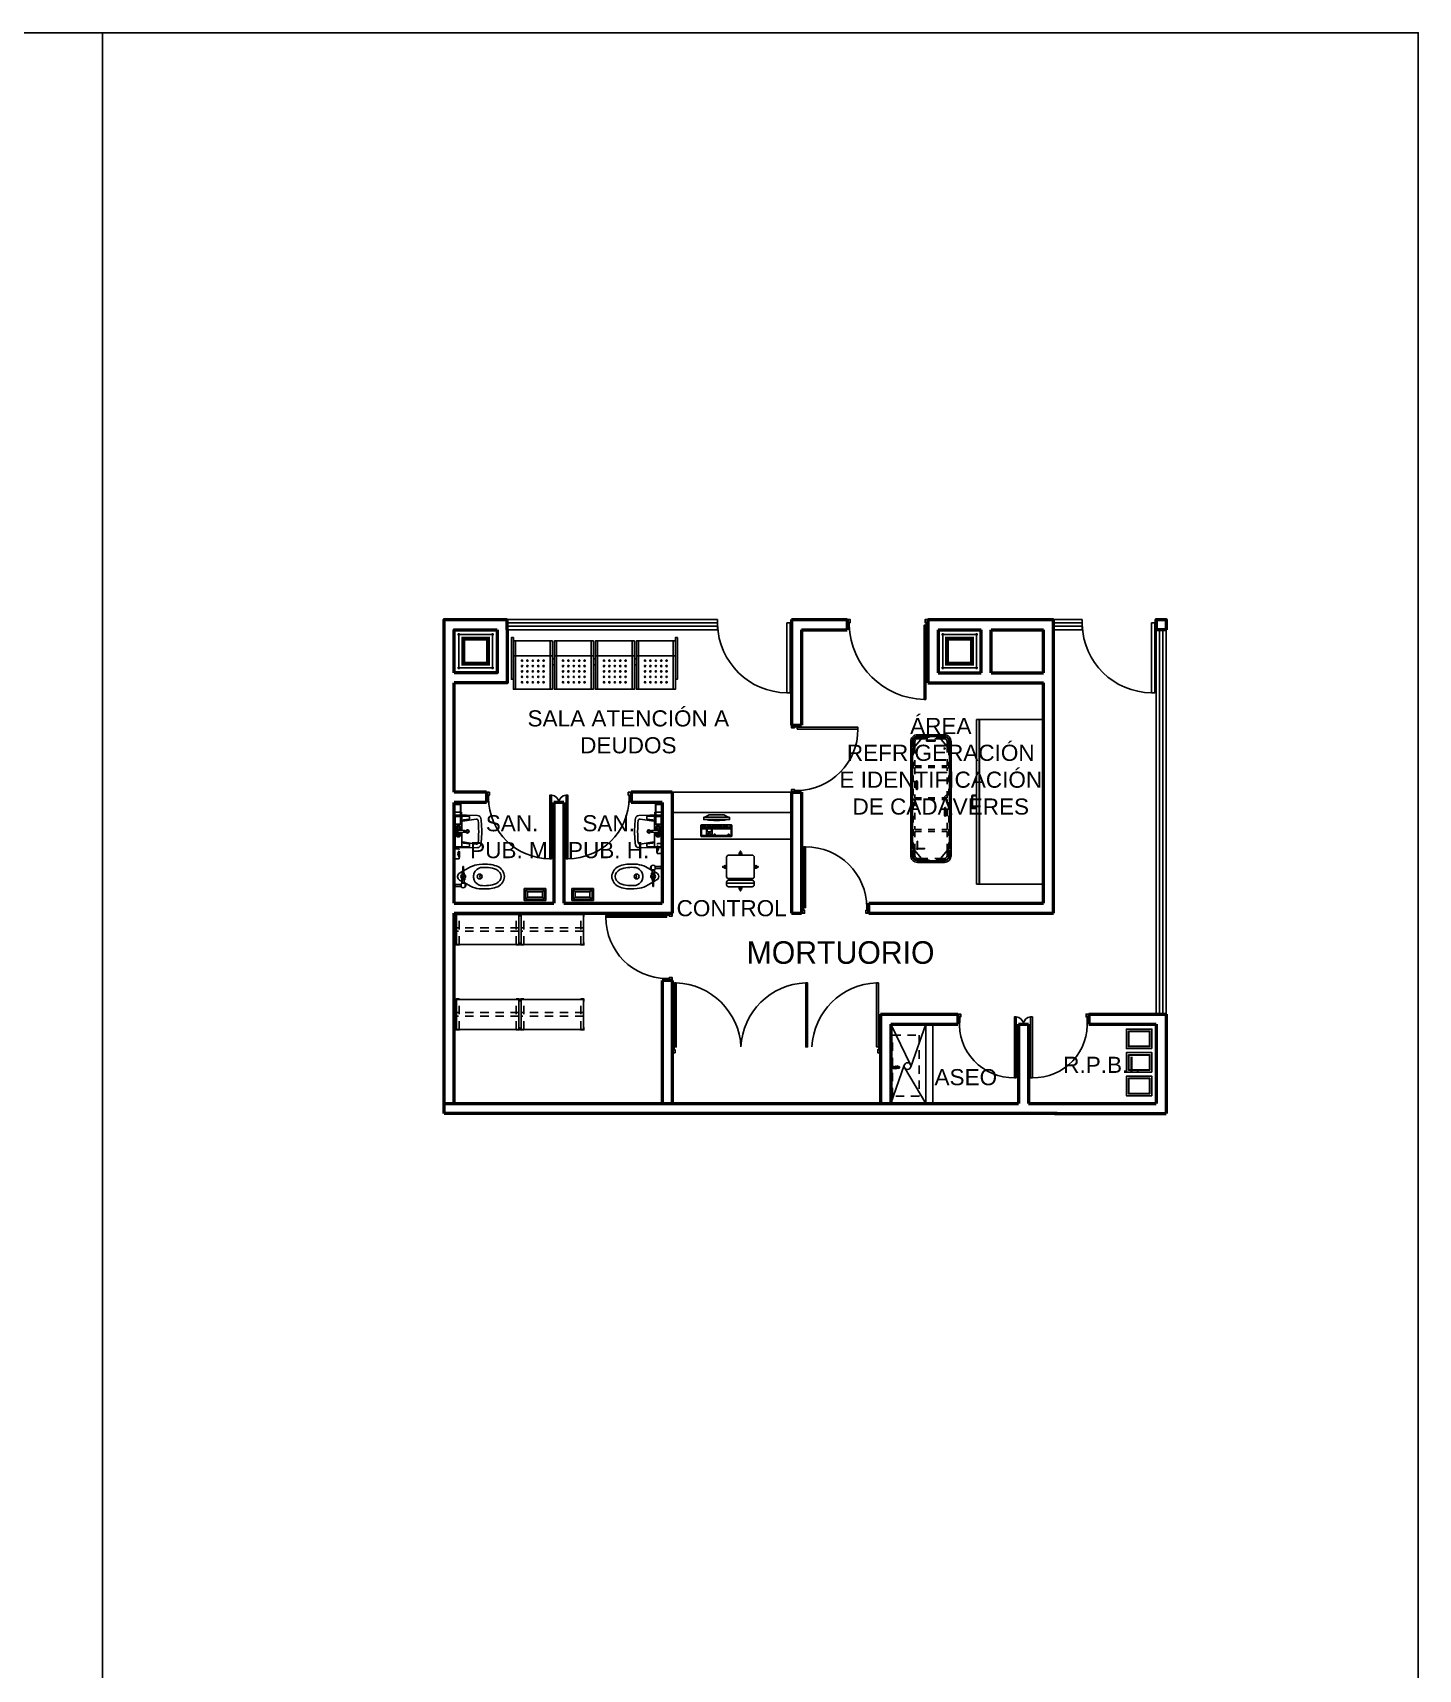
# Model space of a CAD drawing. Header units: millimetres. Extents: x 2523 to 2756, y 378 to 482.
# Drawn here: x 2716.28 to 2736.89, y 451.77 to 476.13 of the extents above; entities that cross this region are included whole.
import ezdxf

# ---------------------------------------------------------------- set-up
doc = ezdxf.new("R2010")
doc.units = ezdxf.units.MM
for name, pattern in [('A-03 PLANTA BAJA$0$HIDDEN2', [0.1875, 0.125, -0.0625]), ('HIDDEN2', [0.1875, 0.125, -0.0625]), ('x-2o nivel$0$H25', [0.06, 0.0375, -0.0225])]:
    doc.linetypes.add(name, pattern=pattern)
doc.layers.get('Defpoints').update_dxf_attribs({"color": 8})
for name, color, linetype in [('CANCEL', 6, 'Continuous'), ('CANCELES', 6, 'Continuous'), ('COLUMNAS', 5, 'Continuous'), ('MOBILIARIO', 161, 'Continuous'), ('MOBSANIT', 161, 'Continuous'), ('MS', 8, 'Continuous'), ('MUROS BAJOS', 2, 'Continuous'), ('PISOS', 1, 'Continuous'), ('PUERTAS', 2, 'Continuous'), ('TEXTO ZONAS', 4, 'Continuous'), ('TEXTOS', 3, 'Continuous')]:
    doc.layers.add(name, color=color, linetype=linetype)
doc.layers.add('MUROS', color=7, linetype='Continuous', lineweight=50)
doc.styles.add('A-01 CONJUNTO$0$TEXTO', font='swissl.ttf')
doc.styles.add('STYLE1', font='GOTHIC.TTF')

# ---------------------------------------------------------------- blocks, each defined once
blk = doc.blocks.new('CC1')
at = {"color": 7}
blk.add_lwpolyline([(-0.25, 0.25), (0.25, 0.25), (0.25, -0.25), (-0.25, -0.25)], close=True, dxfattribs=at)
at = {"layer": 'COLUMNAS', "color": 7}
for p, q in [((-0.27, 0.25), (0.27, 0.25)), ((-0.27, 0.25), (0.27, 0.25)), ((-0.27, 0.25), (0.27, 0.25)), ((-0.27, 0.25), (0.27, 0.25)), ((-0.25, -0.27), (-0.25, 0.27)), ((-0.25, -0.27), (-0.25, 0.27)), ((-0.25, -0.27), (-0.25, 0.27)), ((-0.25, -0.27), (-0.25, 0.27)), ((0.25, -0.27), (0.25, 0.27)), ((0.25, -0.27), (0.25, 0.27)), ((0.25, -0.27), (0.25, 0.27)), ((0.25, -0.27), (0.25, 0.27)), ((-0.27, -0.25), (0.27, -0.25)), ((-0.27, -0.25), (0.27, -0.25)), ((-0.27, -0.25), (0.27, -0.25)), ((-0.27, -0.25), (0.27, -0.25))]:
    blk.add_line(p, q, dxfattribs=at)
at = {"layer": 'COLUMNAS', "color": 4, "const_width": 0.06}
blk.add_lwpolyline([(-0.185, -0.185), (-0.185, 0.185), (0.185, 0.185), (0.185, -0.185)], close=True, dxfattribs=at)
blk = doc.blocks.new('silla-g-s')
for p, q in [((0.211, 0.053), (-0.199, 0.053)), ((-0.019, 0.12), (-0.019, 0.096)), ((0.031, 0.12), (0.031, 0.096))]:
    blk.add_line(p, q)
for points in [[(0.012, 0.47), (0.012, 0.528), (0, 0.528), (0, 0.47)], [(-0.199, 0.301), (-0.257, 0.301), (-0.257, 0.289), (-0.199, 0.289)], [(0.211, 0.301), (0.27, 0.301), (0.27, 0.289), (0.211, 0.289)], [(0.012, 0), (0.012, -0.059), (0, -0.059), (0, 0)]]:
    blk.add_lwpolyline(points)
for points in [[(-0.199, 0.15, 0.414214), (-0.169, 0.12), (0.181, 0.12, 0.414214), (0.211, 0.15), (0.211, 0.44, 0.414214), (0.181, 0.47), (-0.169, 0.47, 0.414214), (-0.199, 0.44)], [(-0.199, 0.03, 0.414214), (-0.169, 0), (0.181, 0, 0.414214), (0.211, 0.03), (0.211, 0.066, 0.414214), (0.181, 0.096), (-0.169, 0.096, 0.414214), (-0.199, 0.066)]]:
    blk.add_lwpolyline(points, format="xyb", close=True)
for centre, start, end in [((0.006, 0.491), 107.378, 252.622), ((0.006, 0.491), 287.3771, 72.6229), ((-0.22, 0.295), 17.3771, 162.6229), ((-0.22, 0.295), 197.378, 342.622), ((0.233, 0.295), 17.3771, 162.6229), ((0.233, 0.295), 197.378, 342.622), ((0.006, -0.022), 107.378, 252.622), ((0.006, -0.022), 287.3771, 72.6229)]:
    blk.add_arc(centre, 0.0207, start, end)
blk = doc.blocks.new('A$C2C607AB7')
blk.add_blockref('silla-g-s', (0.257, 0.059))
blk = doc.blocks.new('PPAR100')
at = {"color": 2}
for points in [[(-0.107, 0.838), (-0.107, -0.106), (-0.107, 0.838), (-0.134, 0.838), (-0.134, -0.106), (-0.107, -0.106)], [(0.107, 0.838), (0.107, -0.106), (0.107, 0.838), (0.134, 0.838), (0.134, -0.106), (0.107, -0.106)]]:
    blk.add_lwpolyline(points, close=True, dxfattribs=at)
for points in [[(-1.075, -0.134), (-1.075, -0.15), (-1.032, -0.15), (-1.032, -0.106), (-1.047, -0.106), (-1.047, -0.065), (-1.075, -0.065), (-1.075, -0.082)], [(1.075, -0.134), (1.075, -0.15), (1.032, -0.15), (1.032, -0.106), (1.047, -0.106), (1.047, -0.065), (1.075, -0.065), (1.075, -0.082)]]:
    blk.add_lwpolyline(points, dxfattribs=at)
at = {"color": 8}
for centre, start, end in [((-0.136, -0.073), 89.8941, 179.4789), ((0.136, -0.073), 0.5211, 90.1059)]:
    blk.add_arc(centre, 0.911, start, end, dxfattribs=at)
at = {"color": 2}
for centre, start, end in [((-0.114, 0.008), 273.837, 355.7942), ((0.114, 0.008), 184.2058, 266.163)]:
    blk.add_arc(centre, 0.115, start, end, dxfattribs=at)
blk = doc.blocks.new('A$C730E3545')
for p, q in [((0.32, 0.18), (0, 0.18)), ((0, 0.18), (0, 0)), ((0, 0), (0.32, 0)), ((0.3, 0.16), (0.02, 0.16)), ((0.05, 0.13), (0.02, 0.16)), ((0.02, 0.16), (0.02, 0.02)), ((0.05, 0.05), (0.02, 0.02)), ((0.02, 0.02), (0.3, 0.02)), ((0.27, 0.13), (0.05, 0.13)), ((0.05, 0.13), (0.05, 0.05)), ((0.05, 0.05), (0.27, 0.05)), ((0.3, 0.16), (0.27, 0.13)), ((0.27, 0.05), (0.27, 0.13)), ((0.3, 0.02), (0.27, 0.05)), ((0.3, 0.02), (0.3, 0.16)), ((0.32, 0), (0.32, 0.18))]:
    blk.add_line(p, q)
blk = doc.blocks.new('A$C05C22262')
for p, q in [((0.037, 0.735), (0.037, 0.644)), ((0.067, 0.735), (0.067, 0.644)), ((0.135, 0.63), (0.098, 0.63)), ((0.135, 0.599), (0.098, 0.599))]:
    blk.add_line(p, q)
at = {"color": 8}
for p, q in [((0.038, 0.735), (0.038, 0.742)), ((0.052, 0.735), (0.052, 0.742)), ((0.066, 0.735), (0.066, 0.742)), ((0.033, 0.586), (0.033, 0.584)), ((0.037, 0.579), (0.037, 0.584)), ((0.052, 0.579), (0.052, 0.584)), ((0.067, 0.579), (0.067, 0.584)), ((0.071, 0.586), (0.071, 0.584)), ((0.098, 0.632), (0.085, 0.632)), ((0.085, 0.615), (0.098, 0.615)), ((0.098, 0.598), (0.085, 0.598)), ((0.19, 0.615), (0.18, 0.615)), ((0.185, 0.61), (0.185, 0.62)), ((0.221, 0.627), (0.218, 0.627)), ((0.221, 0.603), (0.218, 0.603)), ((0.234, 0.624), (0.221, 0.624)), ((0.234, 0.615), (0.221, 0.615)), ((0.234, 0.606), (0.221, 0.606))]:
    blk.add_line(p, q, dxfattribs=at)
for points in [[(0.025, 0.75), (0.079, 0.75, -0.443315), (0.071, 0.742), (0.033, 0.742, -0.443315)], [(0.049, 0.579), (0.056, 0.579), (0.056, 0.577, -0.414214), (0.054, 0.575), (0.051, 0.575, -0.414214), (0.049, 0.577)], [(0.254, 0.611), (0.329, 0.609, 0.421553), (0.334, 0.614), (0.334, 0.616, 0.421553), (0.329, 0.621), (0.254, 0.619)]]:
    blk.add_lwpolyline(points, format="xyb", close=True, dxfattribs=at)
for points in [[(0.072, 0.742), (0.072, 0.735), (0.033, 0.735), (0.033, 0.742)], [(0.032, 0.584), (0.073, 0.584), (0.073, 0.579), (0.032, 0.579)], [(0.198, 0.622), (0.198, 0.607), (0.185, 0.6), (0.172, 0.607), (0.172, 0.622), (0.185, 0.63)], [(0.234, 0.599), (0.221, 0.599), (0.221, 0.631), (0.234, 0.631)], [(0.247, 0.604), (0.234, 0.604), (0.234, 0.626), (0.247, 0.626)], [(0.254, 0.608), (0.247, 0.608), (0.247, 0.622), (0.254, 0.622)]]:
    blk.add_lwpolyline(points, close=True, dxfattribs=at)
for points in [[(0.269, 0.611), (0.328, 0.505, -0.085425), (0.366, 0.379), (0.37, 0.328), (0.37, 0.304, -0.095638), (0.336, 0.101, -0.260174), (0.185, 0, -0.260174), (0.034, 0.101, -0.095638), (0, 0.304), (0, 0.328), (0.004, 0.379, -0.085425), (0.042, 0.505), (0.091, 0.592)], [(0.085, 0.635, 0.154601), (0.073, 0.644), (0.032, 0.644, 0.455032), (0.032, 0.586), (0.071, 0.586, 0.259938), (0.085, 0.595)], [(0.112, 0.63), (0.133, 0.668, -0.290731), (0.183, 0.7), (0.185, 0.7), (0.187, 0.7, -0.290731), (0.237, 0.668), (0.264, 0.619)]]:
    blk.add_lwpolyline(points, format="xyb")
blk.add_lwpolyline([(0.085, 0.592), (0.085, 0.638), (0.098, 0.638), (0.098, 0.592)], close=True)
blk.add_lwpolyline([(0.159, 0.592), (0.135, 0.592), (0.135, 0.638), (0.159, 0.638)])
blk.add_lwpolyline([(0.185, 0.463, 0.094025), (0.131, 0.451, 0.231007), (0.052, 0.359), (0.052, 0.359, 0.115347), (0.08, 0.121, 0.246972), (0.185, 0.05, 0.246972), (0.29, 0.121, 0.115347), (0.318, 0.359), (0.318, 0.359, 0.231007), (0.239, 0.451, 0.094025)], format="xyb", close=True)
for radius in [0.035, 0.0095]:
    blk.add_circle((0.185, 0.615), radius)
blk.add_circle((0.185, 0.37), 0.0362, dxfattribs=at)
blk.add_arc((0.185, 0.331), 0.0362, 32.8341, 147.1659, dxfattribs=at)
blk = doc.blocks.new('WC')
at = {"layer": 'MOBSANIT', "rotation": 180}
blk.add_blockref('A$C05C22262', (0.17, 0.75), dxfattribs=at)
blk = doc.blocks.new('LVVZ1VS')
at = {"color": 8}
blk.add_line((0.012, -0.143), (-0.012, -0.143), dxfattribs=at)
for points in [[(0.24, -0.348), (0.245, -0.02, 0.418008), (0.225, 0), (-0.225, 0, 0.421093), (-0.245, -0.02), (-0.237, -0.349, 0.362961), (-0.195, -0.397, 0.013873), (-0.151, -0.403, 0.023993), (0.002, -0.41, 0.024799), (0.151, -0.403, 0.015126), (0.198, -0.396, 0.364514)], [(-0.075, -0.068, -0.247805), (-0.057, -0.086, 0.116963), (-0.045, -0.086, -0.247805), (-0.027, -0.068, 0.116963), (-0.027, -0.056, -0.247805), (-0.045, -0.038, 0.116963), (-0.057, -0.038, -0.247805), (-0.075, -0.056, 0.116963)], [(0.012, -0.14), (0.018, -0.069, 0.015831), (0.018, -0.069), (0.018, -0.042, 0.414214), (0.014, -0.038), (-0.014, -0.038, 0.414214), (-0.018, -0.042), (-0.018, -0.069, 0.015831), (-0.018, -0.069), (-0.012, -0.14, -0.015831), (-0.012, -0.141), (-0.012, -0.159, 0.414214), (-0.008, -0.163), (0.008, -0.163, 0.414214), (0.012, -0.159), (0.012, -0.141, -0.015831)], [(0.075, -0.068, 0.247805), (0.057, -0.086, -0.116963), (0.045, -0.086, 0.247805), (0.027, -0.068, -0.116963), (0.027, -0.056, 0.247805), (0.045, -0.038, -0.116963), (0.057, -0.038, 0.247805), (0.075, -0.056, -0.116963)]]:
    blk.add_lwpolyline(points, format="xyb", close=True)
for points in [[(0.243, -0.127, -0.408931), (0.24, -0.13), (0.231, -0.13, -0.419516), (0.228, -0.126), (0.229, -0.035, 0.49024), (0.209, -0.015), (-0.209, -0.015, 0.425911), (-0.229, -0.035), (-0.228, -0.126, -0.419516), (-0.231, -0.13), (-0.239, -0.13, -0.408931), (-0.242, -0.127)], [(0.144, -0.115, -0.368916), (0.154, -0.123), (0.189, -0.327, -0.428122), (0.167, -0.356, -0.027474), (0.002, -0.365, -0.026047), (-0.163, -0.356, -0.428854), (-0.185, -0.328), (-0.154, -0.123, -0.368908), (-0.144, -0.115), (-0.015, -0.115)], [(-0.017, -0.089), (-0.069, -0.089, -0.414214), (-0.078, -0.08), (-0.078, -0.044, -0.414214), (-0.069, -0.034), (0.068, -0.034, -0.414214), (0.078, -0.044), (0.078, -0.08, -0.414214), (0.068, -0.089), (0.017, -0.089)]]:
    blk.add_lwpolyline(points, format="xyb")
for points in [[(-0.228, -0.115), (-0.144, -0.115)], [(0.144, -0.115), (0.228, -0.115)]]:
    blk.add_lwpolyline(points, dxfattribs=at)
for points in [[(-0.228, -0.126), (-0.226, -0.22, 0.408931), (-0.216, -0.23), (-0.195, -0.23, 0.368908), (-0.185, -0.222), (-0.172, -0.138, -0.336277), (-0.162, -0.13), (-0.155, -0.13)], [(0.155, -0.13), (0.162, -0.13, -0.262297), (0.172, -0.138), (0.185, -0.222, 0.368908), (0.195, -0.23), (0.216, -0.23, 0.408931), (0.226, -0.22), (0.228, -0.126)]]:
    blk.add_lwpolyline(points, format="xyb", dxfattribs=at)
blk.add_lwpolyline([(0.015, -0.115), (0.144, -0.115)])
for centre, radius in [((-0.051, -0.062), 0.00337), ((-0.051, -0.062), 0.00337), ((0, -0.049), 0.00515), ((0.051, -0.062), 0.00337), ((0.051, -0.062), 0.00337)]:
    blk.add_circle(centre, radius)
for radius in [0.025, 0.0175]:
    blk.add_circle((0, -0.198), radius, dxfattribs=at)
for centre, start, end in [((-0.051, -0.062), 106.4867, 163.5133), ((-0.051, -0.062), 196.4867, 253.5133), ((-0.051, -0.062), 16.4867, 73.5133), ((-0.051, -0.062), 286.4867, 343.5133), ((0.051, -0.062), 106.4867, 163.5133), ((0.051, -0.062), 196.4867, 253.5133), ((0.051, -0.062), 16.4867, 73.5133), ((0.051, -0.062), 286.4867, 343.5133)]:
    blk.add_arc(centre, 0.0225, start, end, dxfattribs=at)
blk = doc.blocks.new('A$C2FAA7003')
for p, q in [((0.165, -0.13), (0.165, 0)), ((0.165, -0.15), (0.165, -0.14)), ((0.265, -0.13), (0.265, 0)), ((0.265, -0.15), (0.265, -0.14))]:
    blk.add_line(p, q)
for points in [[(0.44, -0.14), (-0.01, -0.14), (-0.01, 0.01), (0.44, 0.01)], [(0.43, -0.13), (0, -0.13), (0, 0), (0.43, 0)]]:
    blk.add_lwpolyline(points, close=True)
blk.add_lwpolyline([(0.265, -0.15), (0.165, -0.15)])
blk = doc.blocks.new('A$C13D72097')
at = {"linetype": 'HIDDEN2', "ltscale": 0.5}
for p, q in [((-0.046, 0.06), (-0.092, 0.014)), ((-0.092, 0), (0, -0.092)), ((0.053, -0.053), (-0.053, 0.053)), ((0.06, -0.046), (-0.046, 0.06)), ((-0.038, -0.025), (-0.079, -0.013)), ((-0.048, -0.044), (-0.036, -0.032)), ((-0.044, -0.048), (-0.032, -0.036)), ((-0.025, -0.038), (-0.013, -0.079)), ((0.014, -0.092), (0.06, -0.046))]:
    blk.add_line(p, q, dxfattribs=at)
for centre, radius, start, end in [((-0.085, 0.007), 0.01, 135, 225), ((0.236, 0.236), 0.404, 215.7351, 234.2649), ((-0.039, -0.029), 0.004, 315, 73.2347), ((-0.029, -0.039), 0.004, 16.7653, 135), ((0.007, -0.085), 0.01, 225, 315)]:
    blk.add_arc(centre, radius, start, end, dxfattribs=at)
blk = doc.blocks.new('P120')
at = {"color": 2}
for points in [[(0.016, 1.2), (0, 1.2), (0, 1.157), (0.044, 1.157), (0.044, 1.172), (0.085, 1.172), (0.085, 1.2), (0.068, 1.2)], [(0.016, 0), (0, 0), (0, 0.043), (0.044, 0.043), (0.044, 0.028), (0.085, 0.028), (0.085, 0), (0.068, 0)]]:
    blk.add_lwpolyline(points, dxfattribs=at)
blk.add_lwpolyline([(1.188, 0.032), (0.085, 0.032), (1.188, 0.032), (1.188, 0.059), (0.085, 0.059), (0.085, 0.032)], close=True, dxfattribs=at)
at = {"color": 8}
blk.add_arc((0.045, 0.029), 1.144, 1.5037, 87.9825, dxfattribs=at)
blk = doc.blocks.new('B4')
at = {"layer": 'MOBILIARIO'}
for p, q in [((0.27, 1.845), (0.27, 2.425)), ((0.27, 1.235), (0.27, 1.815)), ((0.27, 0.625), (0.27, 1.205)), ((0.27, 0.015), (0.27, 0.595))]:
    blk.add_line(p, q, dxfattribs=at)
for points in [[(0.62, 2.425), (0.62, 2.455), (0, 2.455), (0, 2.425)], [(0.27, 2.425), (0.27, 1.845), (0.05, 1.845), (0.05, 2.425)], [(0.77, 2.395), (0.77, 2.425), (0.05, 2.425), (0.05, 2.395)], [(0.77, 2.425), (0.77, 1.845), (0.27, 1.845), (0.27, 2.425)], [(0.77, 1.875), (0.77, 1.845), (0.05, 1.845), (0.05, 1.875)], [(0.27, 1.815), (0.27, 1.235), (0.05, 1.235), (0.05, 1.815)], [(0.77, 1.785), (0.77, 1.815), (0.05, 1.815), (0.05, 1.785)], [(0.77, 1.815), (0.77, 1.235), (0.27, 1.235), (0.27, 1.815)], [(0.405, 1.845), (0.405, 1.815), (0.315, 1.815), (0.315, 1.845)], [(0.77, 1.265), (0.77, 1.235), (0.05, 1.235), (0.05, 1.265)], [(0.405, 1.235), (0.405, 1.205), (0.315, 1.205), (0.315, 1.235)], [(0.27, 1.205), (0.27, 0.625), (0.05, 0.625), (0.05, 1.205)], [(0.77, 1.175), (0.77, 1.205), (0.05, 1.205), (0.05, 1.175)], [(0.77, 1.205), (0.77, 0.625), (0.27, 0.625), (0.27, 1.205)], [(0.77, 0.655), (0.77, 0.625), (0.05, 0.625), (0.05, 0.655)], [(0.27, 0.595), (0.27, 0.015), (0.05, 0.015), (0.05, 0.595)], [(0.77, 0.565), (0.77, 0.595), (0.05, 0.595), (0.05, 0.565)], [(0.77, 0.595), (0.77, 0.015), (0.27, 0.015), (0.27, 0.595)], [(0.405, 0.625), (0.405, 0.595), (0.315, 0.595), (0.315, 0.625)], [(0.62, 0.015), (0.62, -0.015), (0, -0.015), (0, 0.015)], [(0.77, 0.045), (0.77, 0.015), (0.05, 0.015), (0.05, 0.045)]]:
    blk.add_lwpolyline(points, close=True, dxfattribs=at)
for centre in [(0.344, 2.295), (0.344, 2.215), (0.425, 2.295), (0.425, 2.215), (0.505, 2.295), (0.505, 2.215), (0.585, 2.295), (0.585, 2.215), (0.665, 2.295), (0.665, 2.215), (0.344, 2.135), (0.344, 2.055), (0.344, 1.975), (0.425, 2.135), (0.425, 2.055), (0.425, 1.975), (0.505, 2.135), (0.505, 2.055), (0.505, 1.975), (0.585, 2.135), (0.585, 2.055), (0.585, 1.975), (0.665, 2.135), (0.665, 2.055), (0.665, 1.975), (0.344, 1.685), (0.344, 1.605), (0.344, 1.525), (0.425, 1.685), (0.425, 1.605), (0.425, 1.525), (0.505, 1.685), (0.505, 1.605), (0.505, 1.525), (0.585, 1.685), (0.585, 1.605), (0.585, 1.525), (0.665, 1.685), (0.665, 1.605), (0.665, 1.525), (0.344, 1.445), (0.344, 1.365), (0.425, 1.445), (0.425, 1.365), (0.505, 1.445), (0.505, 1.365), (0.585, 1.445), (0.585, 1.365), (0.665, 1.445), (0.665, 1.365), (0.344, 1.075), (0.344, 0.995), (0.425, 1.075), (0.425, 0.995), (0.505, 1.075), (0.505, 0.995), (0.585, 1.075), (0.585, 0.995), (0.665, 1.075), (0.665, 0.995), (0.344, 0.915), (0.344, 0.835), (0.344, 0.755), (0.425, 0.915), (0.425, 0.835), (0.425, 0.755), (0.505, 0.915), (0.505, 0.835), (0.505, 0.755), (0.585, 0.915), (0.585, 0.835), (0.585, 0.755), (0.665, 0.915), (0.665, 0.835), (0.665, 0.755), (0.344, 0.465), (0.344, 0.385), (0.344, 0.305), (0.425, 0.465), (0.425, 0.385), (0.425, 0.305), (0.505, 0.465), (0.505, 0.385), (0.505, 0.305), (0.585, 0.465), (0.585, 0.385), (0.585, 0.305), (0.665, 0.465), (0.665, 0.385), (0.665, 0.305), (0.344, 0.225), (0.344, 0.145), (0.425, 0.225), (0.425, 0.145), (0.505, 0.225), (0.505, 0.145), (0.585, 0.225), (0.585, 0.145), (0.665, 0.225), (0.665, 0.145)]:
    blk.add_circle(centre, 0.01, dxfattribs=at)
blk = doc.blocks.new('gaveta')
for p, q in [((95.155, -54.471), (95.155, -52.021)), ((95.155, -52.021), (96.145, -52.021)), ((96.1, -54.471), (96.1, -52.021)), ((96.105, -54.471), (96.105, -52.021)), ((96.145, -52.021), (96.145, -54.471)), ((96.204, -53.146), (96.145, -53.146)), ((96.145, -53.156), (96.194, -53.156)), ((96.194, -53.336), (96.145, -53.336)), ((96.204, -53.166), (96.204, -53.326)), ((96.214, -53.336), (96.214, -53.156)), ((96.145, -53.346), (96.204, -53.346)), ((96.145, -54.471), (95.155, -54.471))]:
    blk.add_line(p, q)
for centre, start, end in [((96.194, -53.166), 360, 90), ((96.194, -53.326), 270, 0), ((96.204, -53.156), 360, 90), ((96.204, -53.336), 270, 0)]:
    blk.add_arc(centre, 0.01, start, end)
blk = doc.blocks.new('x-2o nivel$0$31910233')
for p, q in [((0.205, 0.275), (1.695, 0.275)), ((0.205, -0.275), (1.695, -0.275))]:
    blk.add_line(p, q)
at = {"color": 8, "linetype": 'x-2o nivel$0$H25'}
for p, q in [((1.695, 0.265), (0.205, 0.265)), ((0.035, -0.123), (0.035, 0.123)), ((0.06, -0.144), (0.06, 0.144)), ((0.462, -0.24), (0.462, 0.24)), ((0.488, -0.24), (0.488, 0.24)), ((0.937, -0.24), (0.937, 0.24)), ((0.962, -0.24), (0.962, 0.24)), ((1.412, -0.24), (1.412, 0.24)), ((1.437, -0.24), (1.437, 0.24)), ((1.84, -0.144), (1.84, 0.144)), ((1.865, -0.123), (1.865, 0.123)), ((1.695, -0.265), (0.205, -0.265))]:
    blk.add_line(p, q, dxfattribs=at)
blk.add_lwpolyline([(0.1, 0.3, 0.414214), (0, 0.2), (0, -0.2, 0.414214), (0.1, -0.3), (1.8, -0.3, 0.414214), (1.9, -0.2), (1.9, 0.2, 0.414214), (1.8, 0.3)], format="xyb", close=True)
for points in [[(0.025, 0.123), (0.035, 0.123), (0.205, 0.265), (0.205, 0.3), (0.175, 0.3), (0.175, 0.24)], [(1.875, 0.123), (1.865, 0.123), (1.695, 0.265), (1.695, 0.3), (1.725, 0.3), (1.725, 0.24)], [(0.025, -0.123), (0.035, -0.123), (0.205, -0.265), (0.205, -0.3), (0.175, -0.3), (0.175, -0.24)], [(1.875, -0.123), (1.865, -0.123), (1.695, -0.265), (1.695, -0.3), (1.725, -0.3), (1.725, -0.24)]]:
    blk.add_lwpolyline(points)
for points in [[(0.175, -0.275), (0.1, -0.275, -0.414214), (0.025, -0.2), (0.025, 0.2, -0.414214), (0.1, 0.275), (0.175, 0.275)], [(0.035, 0.123), (0.035, 0.2, -0.414214), (0.1, 0.265), (0.175, 0.265)], [(1.725, -0.275), (1.8, -0.275, 0.414214), (1.875, -0.2), (1.875, 0.2, 0.414214), (1.8, 0.275), (1.725, 0.275)], [(1.865, 0.123), (1.865, 0.2, 0.414214), (1.8, 0.265), (1.725, 0.265)], [(0.06, 0.144), (0.06, 0.2, -0.414214), (0.1, 0.24), (0.175, 0.24)], [(1.84, 0.144), (1.84, 0.2, 0.414214), (1.8, 0.24), (1.725, 0.24)], [(0.035, -0.123), (0.035, -0.2, 0.414214), (0.1, -0.265), (0.175, -0.265)], [(0.06, -0.144), (0.06, -0.2, 0.414214), (0.1, -0.24), (0.175, -0.24)], [(1.865, -0.123), (1.865, -0.2, -0.414214), (1.8, -0.265), (1.725, -0.265)], [(1.84, -0.144), (1.84, -0.2, -0.414214), (1.8, -0.24), (1.725, -0.24)]]:
    blk.add_lwpolyline(points, format="xyb")
for points in [[(0.175, 0.24), (0.462, 0.24)], [(0.488, 0.24), (0.937, 0.24)], [(0.962, 0.24), (1.412, 0.24)], [(1.437, 0.24), (1.72, 0.24)], [(0.175, -0.24), (0.462, -0.24)], [(0.937, -0.24), (0.488, -0.24)], [(1.412, -0.24), (0.962, -0.24)], [(1.72, -0.24), (1.437, -0.24)]]:
    blk.add_lwpolyline(points, dxfattribs=at)
at = {"color": 8}
for points in [[(0.809, 0.218), (0.694, 0.218, 0.414214), (0.686, 0.21, 0.414214), (0.694, 0.202), (0.809, 0.202, 0.414214), (0.817, 0.21, 0.414214)], [(1.804, 0.057), (1.804, -0.058, 0.414214), (1.812, -0.066, 0.414214), (1.82, -0.058), (1.82, 0.057, 0.414214), (1.812, 0.065, 0.414214)], [(1.091, -0.218), (1.206, -0.218, 0.414214), (1.214, -0.21, 0.414214), (1.206, -0.202), (1.091, -0.202, 0.414214), (1.083, -0.21, 0.414214)]]:
    blk.add_lwpolyline(points, format="xyb", close=True, dxfattribs=at)
for points in [[(0.204, -0.193), (0.204, -0.094), (0.207, -0.094), (0.207, -0.193)], [(0.215, -0.201), (0.314, -0.201), (0.314, -0.204), (0.215, -0.204)]]:
    blk.add_lwpolyline(points, dxfattribs=at)
for centre in [(1.695, 0.203), (0.205, -0.203)]:
    blk.add_circle(centre, 0.00994)
blk = doc.blocks.new('P100')
at = {"color": 2}
blk.add_lwpolyline([(0.032, 0.988), (0.032, 0.085), (0.032, 0.988), (0.059, 0.988), (0.059, 0.085), (0.032, 0.085)], close=True, dxfattribs=at)
for points in [[(0, 0.016), (0, 0), (0.043, 0), (0.043, 0.044), (0.028, 0.044), (0.028, 0.085), (0, 0.085), (0, 0.068)], [(1, 0.016), (1, 0), (0.957, 0), (0.957, 0.044), (0.972, 0.044), (0.972, 0.085), (1, 0.085), (1, 0.068)]]:
    blk.add_lwpolyline(points, dxfattribs=at)
at = {"color": 8}
blk.add_arc((0.061, 0.077), 0.911, 0.5211, 90.1059, dxfattribs=at)
blk = doc.blocks.new('PK110')
at = {"layer": 'CANCEL'}
blk.add_lwpolyline([(-1.078, -0.025), (-1.078, 1.015), (-1.031, 1.015), (-1.031, -0.025), (-1.078, -0.025), (-1.078, 1.005)], dxfattribs=at)
blk.add_arc((-1.043, -0.029), 1.044, 1.5951, 89.2906, dxfattribs=at)
blk = doc.blocks.new('A-03 PLANTA BAJA$0$RACK')
at = {"color": 8, "linetype": 'A-03 PLANTA BAJA$0$HIDDEN2'}
for p, q in [((0.006, -0.206), (0.934, -0.206)), ((0.045, -0.006), (0.045, -0.454)), ((0.895, -0.006), (0.895, -0.454)), ((0.006, -0.256), (0.934, -0.256))]:
    blk.add_line(p, q, dxfattribs=at)
for points in [[(0.045, -0.006), (0.045, 0), (0, 0), (0, -0.035), (0.006, -0.035)], [(0.895, -0.006), (0.895, 0), (0.94, 0), (0.94, -0.035), (0.934, -0.035)], [(0.045, -0.454), (0.045, -0.46), (0, -0.46), (0, -0.425), (0.006, -0.425)], [(0.895, -0.454), (0.895, -0.46), (0.94, -0.46), (0.94, -0.425), (0.934, -0.425)]]:
    blk.add_lwpolyline(points)
blk.add_lwpolyline([(0.006, -0.454), (0.006, -0.006), (0.934, -0.006), (0.934, -0.454)], close=True)
blk = doc.blocks.new('PPAR')
at = {"color": 2}
for points in [[(0.134, 0.975), (0.15, 0.975), (0.15, 0.932), (0.106, 0.932), (0.106, 0.947), (0.065, 0.947), (0.065, 0.975), (0.082, 0.975)], [(0.134, -0.975), (0.15, -0.975), (0.15, -0.932), (0.106, -0.932), (0.106, -0.947), (0.065, -0.947), (0.065, -0.975), (0.082, -0.975)]]:
    blk.add_lwpolyline(points, dxfattribs=at)
for points in [[(-0.799, 0.107), (0.106, 0.107), (-0.799, 0.107), (-0.799, 0.134), (0.106, 0.134), (0.106, 0.107)], [(-0.799, -0.107), (0.106, -0.107), (-0.799, -0.107), (-0.799, -0.134), (0.106, -0.134), (0.106, -0.107)]]:
    blk.add_lwpolyline(points, close=True, dxfattribs=at)
at = {"color": 8}
for centre, start, end in [((-0.002, 0.153), 85.178, 181.3429), ((-0.002, -0.153), 178.6571, 274.822)]:
    blk.add_arc(centre, 0.797, start, end, dxfattribs=at)
at = {"color": 2}
for centre, start, end in [((-0.008, 0.114), 274.2058, 356.163), ((-0.008, -0.114), 3.837, 85.7942)]:
    blk.add_arc(centre, 0.115, start, end, dxfattribs=at)
blk = doc.blocks.new('A$C190E7DBA')
at = {"layer": 'MOBILIARIO'}
for p, q in [((-0.085, -0.012), (-0.085, 0.011)), ((-0.082, 0.006), (-0.074, 0.006)), ((-0.07, -0.012), (-0.07, 0.011)), ((-0.07, 0.01), (-0.048, 0.01)), ((-0.048, -0.012), (-0.048, 0.011)), ((-0.045, 0.006), (-0.037, 0.006)), ((-0.033, -0.012), (-0.033, 0.011)), ((0.003, 0.002), (-0.003, -0.002)), ((0.003, 0.002), (-0.003, -0.002)), ((-0.082, -0.007), (-0.074, -0.007)), ((-0.07, -0.01), (-0.048, -0.01)), ((-0.045, -0.007), (-0.037, -0.007))]:
    blk.add_line(p, q, dxfattribs=at)
for points in [[(-0.074, -0.016, 0.763328), (-0.074, -0.007, 0.52558), (-0.074, 0.006, 0.702359), (-0.074, 0.015), (-0.082, 0.015, 0.702359), (-0.082, 0.006, 0.52558), (-0.082, -0.007, 0.763328), (-0.082, -0.016)], [(-0.037, -0.016, 0.763328), (-0.037, -0.007, 0.52558), (-0.037, 0.006, 0.702359), (-0.037, 0.015), (-0.045, 0.015, 0.702359), (-0.045, 0.006, 0.52558), (-0.045, -0.007, 0.763328), (-0.045, -0.016)], [(0.014, -0.023), (0.007, -0.012, 0.162144), (0, -0.007, -0.507847), (-0.007, 0.002, 0.162144), (-0.01, 0.01), (-0.017, 0.021, -1), (-0.014, 0.023), (-0.007, 0.012, 0.162144), (0, 0.007, -0.507847), (0.007, -0.002, 0.162144), (0.01, -0.01), (0.017, -0.021, -1)]]:
    blk.add_lwpolyline(points, format="xyb", close=True, dxfattribs=at)
for points in [[(-0.033, 0.01), (-0.025, 0.01, -0.081673), (-0.013, 0.015)], [(0.012, -0.014, 0.082287), (0.021, -0.009), (0.038, -0.009, 0.789474), (0.038, 0.01), (0.021, 0.01, 0.215191), (-0.009, 0.016)], [(-0.033, -0.01), (-0.025, -0.01, 0.247261), (0.009, -0.015)]]:
    blk.add_lwpolyline(points, format="xyb", dxfattribs=at)
blk.add_circle((0, 0), 0.00346, dxfattribs=at)
blk.add_arc((0.036, 0), 0.0138, 223.6359, 136.3641, dxfattribs=at)
blk = doc.blocks.new('A-01 CONJUNTO$0$BOTE DE CAMPANA 519.132.0059 VISTA SUPERIOR')
at = {"color": 0, "linetype": 'ByBlock', "lineweight": -2}
for points in [[(0, 0), (0.29, 0), (0.29, 0.38), (0, 0.38)], [(0.26, 0.35), (0.03, 0.35), (0.03, 0.03), (0.26, 0.03)], [(0.255, 0.035), (0.035, 0.035), (0.035, 0.345), (0.255, 0.345)]]:
    blk.add_lwpolyline(points, close=True, dxfattribs=at)

msp = doc.modelspace()

# ---------------------------------------------------------------- linework, layer by layer
msp.add_line((2732.1407, 460.0448), (2732.3302, 460.0448))
at = {"color": 2}
for points in [[(2725.8261, 461.9877), (2725.8261, 461.0348), (2725.8261, 461.9877), (2725.8538, 461.9877), (2725.8538, 461.0348), (2725.8261, 461.0348)], [(2727.8074, 461.9877), (2727.8074, 461.0348), (2727.8074, 461.9877), (2727.7796, 461.9877), (2727.7796, 461.0348), (2727.8074, 461.0348)], [(2728.863, 461.9877), (2728.863, 461.0348), (2728.863, 461.9877), (2728.8352, 461.9877), (2728.8352, 461.0348), (2728.863, 461.0348)]]:
    msp.add_lwpolyline(points, close=True, dxfattribs=at)
for points in [[(2725.7944, 460.9657), (2725.7944, 460.9495), (2725.8376, 460.9495), (2725.8376, 460.9938), (2725.8221, 460.9938), (2725.8221, 461.0348), (2725.7944, 461.0348), (2725.7944, 461.0173)], [(2728.8947, 460.9657), (2728.8947, 460.9495), (2728.8515, 460.9495), (2728.8515, 460.9938), (2728.867, 460.9938), (2728.867, 461.0348), (2728.8947, 461.0348), (2728.8947, 461.0173)]]:
    msp.add_lwpolyline(points, dxfattribs=at)
at = {"color": 8}
for centre, start, end in [((2725.8184, 460.989), 2.62753, 87.96675), ((2727.8151, 460.989), 92.03325, 177.37247), ((2728.8707, 460.989), 92.03325, 177.37247)]:
    msp.add_arc(centre, 0.9994, start, end, dxfattribs=at)
at = {"layer": 'CANCELES'}
for p, q in [((2726.4694, 467.3448), (2723.3394, 467.3448)), ((2726.4694, 467.2948), (2723.3394, 467.2948)), ((2731.8944, 467.3448), (2731.4694, 467.3448)), ((2731.8944, 467.2948), (2731.4694, 467.2948)), ((2733.0444, 461.5248), (2733.0444, 467.2448)), ((2733.0944, 461.5248), (2733.0944, 467.2448))]:
    msp.add_line(p, q, dxfattribs=at)
at = {"layer": 'Defpoints'}
msp.add_lwpolyline([(2637.7002, 476.1288), (2717.3183, 476.1288), (2717.3183, 427.1975), (2637.7002, 427.1975)], close=True, dxfattribs=at)
at = {"layer": 'MOBILIARIO'}
for p, q in [((2726.3458, 464.4893), (2726.2806, 464.4529)), ((2726.5632, 464.4893), (2726.3458, 464.4893)), ((2726.6283, 464.4529), (2726.5632, 464.4893)), ((2729.0447, 461.3748), (2729.3413, 460.7697)), ((2729.5697, 461.3748), (2729.3435, 460.7367)), ((2729.0447, 460.1948), (2729.2472, 460.7635)), ((2729.5697, 460.1948), (2729.2494, 460.7305))]:
    msp.add_line(p, q, dxfattribs=at)
at = {"layer": 'MOBILIARIO', "color": 2}
for points in [[(2727.5694, 464.8248), (2727.5694, 464.5248), (2725.7944, 464.5248)], [(2727.5694, 464.8248), (2725.7944, 464.8248), (2725.7944, 464.5248)]]:
    msp.add_lwpolyline(points, dxfattribs=at)
at = {"layer": 'MOBILIARIO'}
msp.add_lwpolyline([(2727.5694, 464.5248), (2727.5694, 464.1248), (2725.7944, 464.1248), (2725.7944, 464.5248)], dxfattribs=at)
msp.add_lwpolyline([(2726.6811, 464.1737, -0.4142136), (2726.6761, 464.1687), (2726.2261, 464.1687, -0.4142136), (2726.2211, 464.1737), (2726.2211, 464.3337, -0.4142136), (2726.2261, 464.3387), (2726.6761, 464.3387, -0.4142136), (2726.6811, 464.3337)], format="xyb", close=True, dxfattribs=at)
for points in [[(2726.3061, 464.3137), (2726.3061, 464.2907), (2726.2311, 464.2907), (2726.2311, 464.3137)], [(2726.3061, 464.2787), (2726.3061, 464.1837), (2726.2311, 464.1837), (2726.2311, 464.2787)], [(2726.6465, 464.4529), (2726.2625, 464.4529), (2726.2625, 464.4177), (2726.6465, 464.4177)], [(2726.3761, 464.3137), (2726.3761, 464.2907), (2726.3161, 464.2907), (2726.3161, 464.3137)], [(2726.3761, 464.2787), (2726.3761, 464.2387), (2726.3161, 464.2387), (2726.3161, 464.2787)], [(2726.3561, 464.2012), (2726.3761, 464.2012), (2726.3761, 464.1837), (2726.3161, 464.1837), (2726.3161, 464.2012), (2726.3361, 464.2012), (2726.3361, 464.2187), (2726.3561, 464.2187)], [(2726.4611, 464.3137), (2726.4611, 464.2907), (2726.3861, 464.2907), (2726.3861, 464.3137)], [(2726.6711, 464.1837), (2726.6411, 464.1837), (2726.6411, 464.2012), (2726.6261, 464.2012), (2726.6261, 464.1837), (2726.4311, 464.1837), (2726.4311, 464.2012), (2726.4161, 464.2012), (2726.4161, 464.1837), (2726.3861, 464.1837), (2726.3861, 464.2787), (2726.6711, 464.2787)], [(2726.5446, 464.3137), (2726.5446, 464.2907), (2726.4696, 464.2907), (2726.4696, 464.3137)], [(2726.6281, 464.3137), (2726.6281, 464.2907), (2726.5531, 464.2907), (2726.5531, 464.3137)], [(2726.6711, 464.3137), (2726.6711, 464.2907), (2726.6481, 464.2907), (2726.6481, 464.3137)]]:
    msp.add_lwpolyline(points, close=True, dxfattribs=at)
at = {"layer": 'MOBILIARIO', "linetype": 'HIDDEN2'}
msp.add_lwpolyline([(2729.0693, 461.2104), (2729.4693, 461.2104), (2729.4693, 460.3004), (2729.0693, 460.3004)], close=True, dxfattribs=at)
at = {"layer": 'MOBILIARIO'}
msp.add_circle((2729.2954, 460.7501), 0.05, dxfattribs=at)
msp.add_arc((2726.4545, 465.4357), 1.0308, 260.97458, 279.02542, dxfattribs=at)
at = {"layer": 'MS'}
msp.add_lwpolyline([(2736.8942, 378.2662), (2717.3183, 378.2662), (2717.3183, 476.1288), (2736.8942, 476.1288)], close=True, dxfattribs=at)
at = {"layer": 'MUROS'}
for p, q in [((2723.3394, 467.2448), (2723.3394, 467.3948)), ((2727.5694, 467.3948), (2727.5694, 465.8248)), ((2727.5694, 467.3948), (2728.3994, 467.3948)), ((2728.3994, 467.3948), (2728.3994, 467.2448)), ((2729.5994, 467.3948), (2731.4694, 467.3948)), ((2729.5994, 467.3948), (2729.5994, 466.4548)), ((2731.4694, 463.0248), (2731.4694, 467.3948)), ((2732.9944, 467.3948), (2732.9944, 467.2448)), ((2727.7194, 467.2448), (2727.7194, 465.8248)), ((2727.7194, 467.2448), (2728.3994, 467.2448)), ((2729.7494, 467.2448), (2730.3894, 467.2448)), ((2729.7494, 467.2448), (2729.7494, 466.6048)), ((2730.3894, 466.6048), (2730.3894, 467.2448)), ((2730.5394, 467.2448), (2731.3194, 467.2448)), ((2730.5394, 466.6048), (2730.5394, 467.2448)), ((2731.3194, 466.6048), (2731.3194, 467.2448)), ((2729.5994, 466.4548), (2731.3194, 466.4548)), ((2729.7494, 466.6048), (2730.3894, 466.6048)), ((2730.5394, 466.6048), (2731.3194, 466.6048)), ((2731.3194, 463.1748), (2731.3194, 466.4548)), ((2727.5694, 465.8248), (2727.7194, 465.8248)), ((2723.0319, 464.8248), (2722.5494, 464.8248)), ((2723.0319, 464.8248), (2723.0319, 464.6748)), ((2725.7944, 464.8248), (2725.1819, 464.8248)), ((2725.1819, 464.8248), (2725.1819, 464.6748)), ((2725.7944, 464.8248), (2725.7944, 463.0248)), ((2727.5694, 464.8248), (2727.5694, 463.0248)), ((2727.5694, 464.8248), (2727.7194, 464.8248)), ((2727.7194, 464.8248), (2727.7194, 463.0248)), ((2723.0319, 464.6748), (2722.5494, 464.6748)), ((2722.5494, 463.3248), (2722.5494, 464.6748)), ((2724.0319, 464.6748), (2724.0319, 463.1748)), ((2724.1819, 464.6748), (2724.0319, 464.6748)), ((2724.1819, 464.6748), (2724.1819, 463.1748)), ((2725.6444, 464.6748), (2725.1819, 464.6748)), ((2725.6444, 464.6748), (2725.6444, 463.1748)), ((2722.5494, 463.1748), (2724.0319, 463.1748)), ((2722.5494, 463.0248), (2725.7944, 463.0248)), ((2724.1819, 463.1748), (2725.6444, 463.1748)), ((2727.5694, 463.0248), (2727.7194, 463.0248)), ((2728.7194, 463.1748), (2731.3194, 463.1748)), ((2728.7194, 463.0248), (2728.7194, 463.1748)), ((2728.7194, 463.0248), (2731.4694, 463.0248)), ((2725.6444, 462.0248), (2725.6444, 460.1948)), ((2725.7944, 462.0248), (2725.6444, 462.0248)), ((2725.7944, 462.0248), (2725.7944, 460.1948)), ((2728.8947, 461.5248), (2730.0444, 461.5248)), ((2728.8947, 461.5248), (2728.8947, 460.1948)), ((2729.0447, 461.3748), (2730.0444, 461.3748)), ((2729.0447, 461.3748), (2729.0447, 460.1948)), ((2730.0444, 461.5248), (2730.0444, 461.3748)), ((2730.9444, 461.3748), (2730.9444, 460.1948)), ((2730.9444, 461.3748), (2731.0944, 461.3748)), ((2731.0944, 461.3748), (2731.0944, 460.1948)), ((2731.9944, 461.5248), (2733.1444, 461.5248)), ((2731.9944, 461.5248), (2731.9944, 461.3748)), ((2731.9944, 461.3748), (2732.9944, 461.3748)), ((2732.9944, 461.3748), (2732.9944, 460.1948)), ((2733.1444, 461.5248), (2733.1444, 460.0448)), ((2722.3994, 460.1948), (2730.9444, 460.1948)), ((2731.0944, 460.1948), (2732.9944, 460.1948)), ((2731.5207, 460.0448), (2722.3994, 460.0448)), ((2730.0607, 460.0448), (2729.4207, 460.0448)), ((2731.4837, 460.0448), (2733.1444, 460.0448))]:
    msp.add_line(p, q, dxfattribs=at)
for points in [[(2722.3994, 460.0448), (2722.3994, 467.3948), (2723.3394, 467.3948)], [(2722.5494, 466.6048), (2722.5494, 467.2448), (2723.1894, 467.2448)], [(2723.1894, 467.2448), (2723.1894, 466.6048), (2722.5494, 466.6048)], [(2723.3394, 467.2448), (2723.3394, 466.4548), (2722.5494, 466.4548)], [(2722.5494, 464.8248), (2722.5494, 466.4548)], [(2722.5494, 463.1748), (2722.5494, 464.6748)], [(2722.5494, 460.1948), (2722.5494, 463.0248)]]:
    msp.add_lwpolyline(points, dxfattribs=at)
msp.add_lwpolyline([(2733.1444, 467.2448), (2732.9944, 467.2448), (2732.9944, 467.3948), (2733.1444, 467.3948)], close=True, dxfattribs=at)
at = {"layer": 'MUROS BAJOS'}
for p, q in [((2723.3394, 467.3948), (2726.4694, 467.3948)), ((2726.4694, 467.3948), (2726.4694, 467.2448)), ((2731.4694, 467.3948), (2731.8944, 467.3948)), ((2731.8944, 467.3948), (2731.8944, 467.2448)), ((2723.3394, 467.2448), (2726.4694, 467.2448)), ((2731.4694, 467.2448), (2731.8944, 467.2448)), ((2732.9944, 461.5248), (2732.9944, 467.2448)), ((2733.1444, 461.5248), (2733.1444, 467.2448)), ((2732.9944, 461.5248), (2733.1444, 461.5248))]:
    msp.add_line(p, q, dxfattribs=at)
at = {"layer": 'PISOS'}
for p, q in [((2729.5697, 461.3748), (2729.5697, 460.1948)), ((2729.6697, 461.3748), (2729.6697, 460.1948))]:
    msp.add_line(p, q, dxfattribs=at)

# ---------------------------------------------------------------- block references
at = {"xscale": -1, "rotation": 180}
msp.add_blockref('PPAR100', (2724.1069, 464.6749), dxfattribs=at)
at = {"layer": 'CANCELES', "rotation": 180}
for p in [(2726.4694, 467.3198), (2731.8944, 467.3198)]:
    msp.add_blockref('PK110', p, dxfattribs=at)
at = {"layer": 'COLUMNAS'}
for p in [(2722.8694, 466.9248), (2730.0694, 466.9248)]:
    msp.add_blockref('CC1', p, dxfattribs=at)
at = {"layer": 'MOBILIARIO'}
for name, p, rotation in [('B4', (2723.4154, 467.128), 270), ('A-03 PLANTA BAJA$0$RACK', (2723.5191, 462.554, 0), 180.0002253273398), ('A-03 PLANTA BAJA$0$RACK', (2724.4791, 462.554, 0), 180.0002253273398), ('A-03 PLANTA BAJA$0$RACK', (2723.5191, 461.2894, 0), 180.0002253273398), ('A-03 PLANTA BAJA$0$RACK', (2724.4791, 461.2894, 0), 180.0002253273398)]:
    msp.add_blockref(name, p, dxfattribs=dict(at, rotation=rotation))
at = {"layer": 'MOBILIARIO', "xscale": -1}
for name, p, rotation in [('x-2o nivel$0$31910233', (2729.6435, 463.7816), 270), ('A$C190E7DBA', (2729.1262, 460.73), 180)]:
    msp.add_blockref(name, p, dxfattribs=dict(at, rotation=rotation))
msp.add_blockref('gaveta', (2826.4656, 517.9284), dxfattribs=at)
at = {"layer": 'MOBILIARIO', "extrusion": (0, 0, -1), "xscale": -1, "zscale": -1}
msp.add_blockref('A$C2C607AB7', (-2726.5458, 463.3605), dxfattribs=at)
at = {"layer": 'MOBILIARIO', "extrusion": (-1.12301e-09, 5.61507e-10, 1), "rotation": 90.00001438820529}
for p in [(2732.9318, 461.0101, 0), (2732.9318, 460.6599, 0), (2732.9318, 460.3083, 0)]:
    msp.add_blockref('A-01 CONJUNTO$0$BOTE DE CAMPANA 519.132.0059 VISTA SUPERIOR', p, dxfattribs=at)
at = {"layer": 'MOBSANIT', "extrusion": (0, 0, -1), "yscale": 0.6750000000465377, "zscale": -0.6750000000465377}
for p, xscale, rotation in [((-2722.5562, 464.6419), 0.6750000000465377, 270), ((-2725.6377, 464.6419), -0.6750000000465377, 90)]:
    msp.add_blockref('A$C2FAA7003', p, dxfattribs=dict(at, xscale=xscale, rotation=rotation))
at = {"layer": 'MOBSANIT', "extrusion": (0, 0, -1), "zscale": -1}
for name, p, rotation in [('LVVZ1VS', (-2722.5494, 464.2421), 270), ('A$C13D72097', (-2725.6335, 463.9869), 135.0000000001932)]:
    msp.add_blockref(name, p, dxfattribs=dict(at, rotation=rotation))
at = {"layer": 'MOBSANIT', "extrusion": (0, 0, -1), "xscale": -1, "zscale": -1}
for name, p, rotation in [('LVVZ1VS', (-2725.6444, 464.2421), 90), ('A$C13D72097', (-2722.5603, 463.9073), 224.9999999998068)]:
    msp.add_blockref(name, p, dxfattribs=dict(at, rotation=rotation))
at = {"layer": 'MOBSANIT'}
for name, p, rotation in [('WC', (2722.5495, 463.5559), 270), ('WC', (2725.6444, 463.5868), 90.00000000000001), ('A$C730E3545', (2724.6207, 463.3922), 180)]:
    msp.add_blockref(name, p, dxfattribs=dict(at, rotation=rotation))
at = {"layer": 'MOBSANIT', "xscale": -1, "rotation": 180}
msp.add_blockref('A$C730E3545', (2723.5931, 463.3922), dxfattribs=at)
at = {"layer": 'PUERTAS', "xscale": -1, "rotation": 90}
for name, p in [('P120', (2729.5994, 467.3948)), ('P100', (2725.7944, 463.0248))]:
    msp.add_blockref(name, p, dxfattribs=at)
at = {"layer": 'PUERTAS', "rotation": 270}
msp.add_blockref('P100', (2727.5694, 465.8248), dxfattribs=at)
at = {"layer": 'PUERTAS'}
msp.add_blockref('P100', (2727.7194, 463.0248), dxfattribs=at)
at = {"layer": 'PUERTAS', "color": 2, "rotation": 90.00000000000001}
msp.add_blockref('PPAR', (2731.0194, 461.3748), dxfattribs=at)

# ---------------------------------------------------------------- texts
at = {"layer": 'TEXTO ZONAS', "style": 'STYLE1'}
msp.add_text('MORTUORIO', height=0.336, dxfattribs=at).set_placement((2726.901, 462.2723))
at = {"layer": 'TEXTOS', "char_height": 0.24, "width": 3.159183, "attachment_point": 5, "rotation": 359.9998, "style": 'A-01 CONJUNTO$0$TEXTO'}
for s, insert in [('SALA ATENCIÓN A DEUDOS', (2725.141, 465.7231)), ('ÁREA REFRIGERACIÓN\\PE IDENTIFICACIÓN DE CADÁVERES ', (2729.7898, 465.2111, 0)), ('SAN.\\PPUB. M.', (2723.4111, 464.1626, 0)), ('SAN.\\PPUB. H.', (2724.8483, 464.1626, 0)), ('CONTROL', (2726.6785, 463.0981)), ('R.P.B.I.', (2732.189, 460.769, 0)), ('ASEO', (2730.1624, 460.584, 0))]:
    msp.add_mtext(s, dxfattribs=dict(at, insert=insert))

doc.saveas('drawing.dxf')
